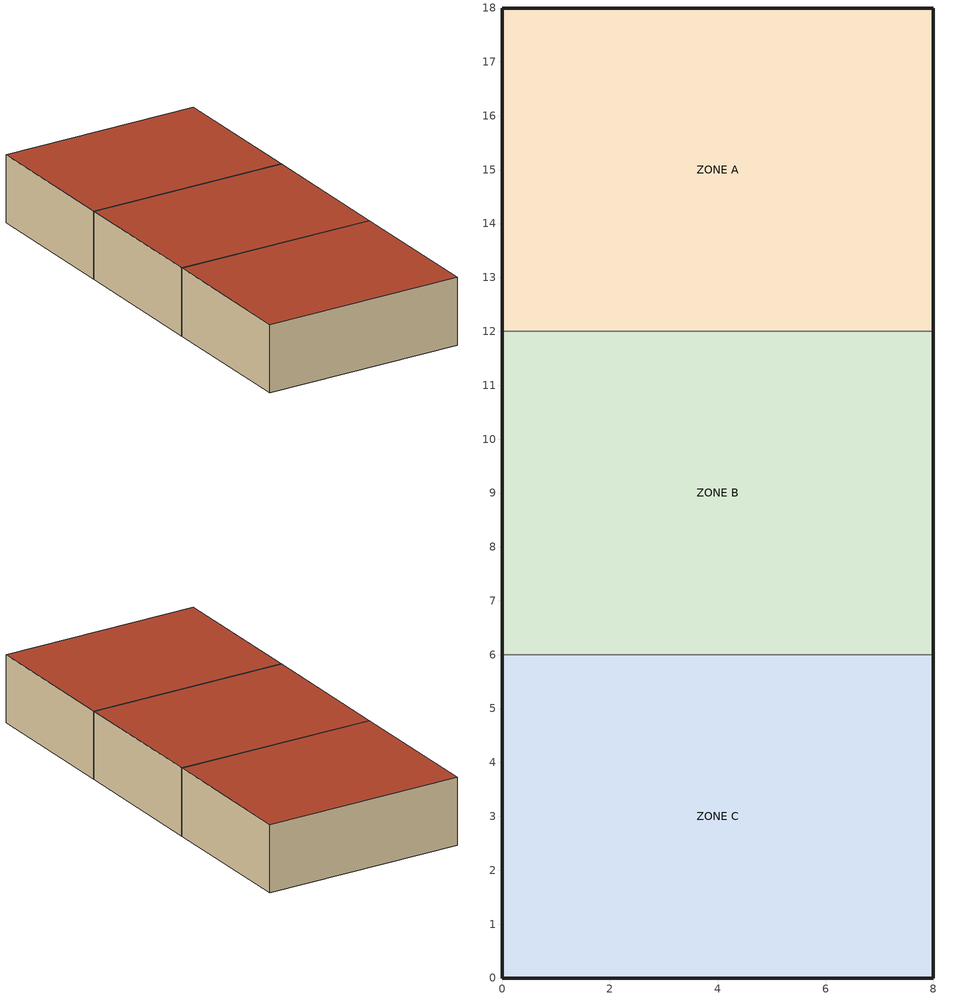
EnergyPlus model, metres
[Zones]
ZONE A
 floor outside (ExtWall): 0,18 8,18 8,12 0,12 z0
 wall outside (ExtWall): 8,12 8,18 0,18 0,12 z0:2.7
 wall to ZONE B (ComWall): 0,12 8,12 z0:2.7
 roof outside (ExtWall): 0,18 0,12 8,12 8,18 z2.7
ZONE B
 floor outside (ExtWall): 0,12 8,12 8,6 0,6 z0
 wall outside (ExtWall): 0,12 0,6 / 8,6 8,12 z0:2.7
 wall to ZONE C (ComWall): 0,6 8,6 z0:2.7
 roof outside (ExtWall): 0,12 0,6 8,6 8,12 z2.7
ZONE C
 floor outside (ExtWall): 0,6 8,6 8,0 0,0 z0
 wall outside (ExtWall): 0,6 0,0 8,0 8,6 z0:2.7
 roof outside (ExtWall): 0,6 0,0 8,0 8,6 z2.7
[Building]
BESTEST Case MZ320: North Axis {deg}=0; Terrain=Country; Loads Convergence Tolerance Value=0.04; Temperature Convergence Tolerance Value {deltaC}=0.004; Solar Distribution=FullInteriorAndExterior; Minimum Number of Warmup Days=6
[Site:HeightVariation]
Wind Speed Profile Exponent=0.22; Wind Speed Profile Boundary Layer Thickness {m}=370; Air Temperature Gradient Coefficient {K/m}=0
[Site:Location]
Artificial Conditions: Latitude {deg}=25.8; Longitude {deg}=-80.3; Time Zone {hr}=-5; Elevation {m}=2
[Site:GroundReflectance]
0, 0, 0, 0, 0, 0, 0, 0, 0, 0, 0, 0
[Material] Roughness=VerySmooth; Thickness {m}=0.15; Density {kg/m3}=1400; Specific Heat {J/kg-K}=1000; Thermal Absorptance=0.000001; Solar Absorptance=0.000001; Visible Absorptance=0.000001
Name | Conductivity {W/m-K}
CommonWall | 1.2
ExteriorWall | 0.24
[Construction]
ComWALL: CommonWall
ExtWall: ExteriorWall
[Zone] Type=1; Multiplier=1; Ceiling Height {m}=2.7; Volume {m3}=129.6
ZONE A; ZONE B; ZONE C
[OtherEquipment] Schedule=Sch 1; Design Level Calculation Method=EquipmentLevel; Fraction Latent=0; Fraction Radiant=0; Fraction Lost=0
Name | Zone or ZoneList | Design Level {W}
ZONE A OthEq 1 | ZONE A | 2500
ZONE B OthEq 1 | ZONE B | 1000
ZONE C OthEq 1 | ZONE C | 0
[ThermostatSetpoint:SingleCooling]
All Zones Single Cooling SP Control: Setpoint Temperature Schedule=COMPACT HVAC-ALWAYS 15
[ZoneControl:Thermostat]
Zone C Thermostat: Zone or ZoneList=Zone C; Control Type Schedule=COMPACT HVAC-ALWAYS 2; Control 1=All Zones Single Cooling SP Control
[Zone equipment]
Zone C: Zone C Purchased Air
[ZoneHVAC:IdealLoadsAirSystem]
Zone C Purchased Air: Maximum Heating Supply Air Temperature {C}=50; Minimum Cooling Supply Air Temperature {C}=13; Maximum Heating Supply Air Humidity Ratio {kgWater/kgDryAir}=0.015; Minimum Cooling Supply Air Humidity Ratio {kgWater/kgDryAir}=0.01; Heating Limit=NoLimit; Cooling Limit=NoLimit; Dehumidification Control Type=ConstantSupplyHumidityRatio; Humidification Control Type=ConstantSupplyHumidityRatio
[Schedule:Day:Hourly]
Day Sch 1: 1, 1, 1, 1, 1, 1, 1, 1, 1, 1, 1, 1, 1, 1, 1, 1, 1, 1, 1, 1, 1, 1, 1, 1
[Schedule:Week:Daily]
Week Sch 1: Day Sch 1, Day Sch 1, Day Sch 1, Day Sch 1, Day Sch 1, Day Sch 1, Day Sch 1, Day Sch 1, Day Sch 1, Day Sch 1, Day Sch 1, Day Sch 1
[Schedule:Year]
Sch 1: Week Sch 1, 1, 1, 12, 31
[Schedule:Compact]
COMPACT HVAC-ALWAYS 2: Through: 12/31, For: AllDays, Until: 24:00, 2
COMPACT HVAC-ALWAYS 15: Through: 12/31, For: AllDays, Until: 24:00, 15
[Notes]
Multi-Zone BESTEST Case MZ320.idf
Basic file description: 3-Zone Steady State Analytical Verification Base Case.
Author:   R. H. Henninger,  GARD Analytics, Inc.
Date:     March 3, 2005
Run:      Annual run with weather file MZ320TM2.epw
Building: 3-Zone building suspended in air
resistive walls.
Internal heat transfer surfaces separating zones
Zone A - Floating temp
Zone B (Center Zone) - Floating Temp
Zone C - 15C constant temp
Internal: Zone A - 2500W,  Zone B - 1000W,  Zone C - 0W
System:   All zones, heat always off;  cooling on only in Zone C if Tspace > 15C
Plant:    None.
Modified: Sept 7, 2005 -- New spec dated August 2005 but required no changes for Case MZ320
BUT there is a new MZ320.TM2 weather file dated 9/7/05
